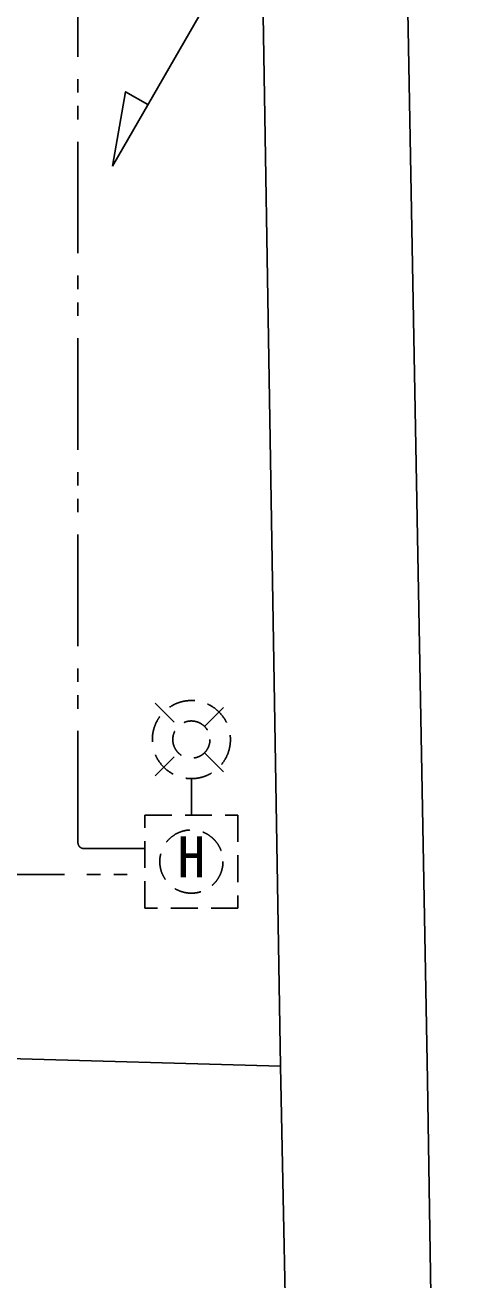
# Model space of a CAD drawing. Units: millimetres, scale not verified. Extents: x -1732052 to 83926, y -1225229 to 59935.
# Drawn here: x 54657 to 60572, y 3300 to 20165 of the extents above; entities that cross this region are included whole.
import ezdxf
from ezdxf.enums import TextEntityAlignment as Align

# ---------------------------------------------------------------- set-up
doc = ezdxf.new("R2010")
doc.units = ezdxf.units.MM
doc.header["$LTSCALE"] = 300
doc.linetypes.add('DASHED1', pattern=[1.8, 1.2, -0.6])
doc.linetypes.add('DOUBLE_CHAIN1', pattern=[8.8, 5, -1, 0.6, -0.6, 0.6, -1])
for name, color, linetype in [('0-0', 4, 'Continuous'), ('0-1_EL_HIKI', 2, 'Continuous'), ('0-2', 7, 'Continuous')]:
    doc.layers.add(name, color=color, linetype=linetype)
doc.styles.add('ＭＳ ゴシック', font='')
doc.styles.get('ＭＳ ゴシック').set_extended_font_data('MS Gothic')

msp = doc.modelspace()

# ---------------------------------------------------------------- linework, layer by layer
at = {"layer": '0-0'}
msp.add_line((58093.5, 6174.7), (14347.1, 7408.6), dxfattribs=at)
for points in [[(58197, 1112.4), (58093.5, 6174.7), (57711.5, 29267.5), (54985.9, 31644.7), (37251.4, 31604.2)], [(59636.7, 29365.1), (60067.7, 5984.3), (60146.5, 1077), (60572.2, -26124)]]:
    msp.add_lwpolyline(points, dxfattribs=at)
at = {"layer": '0-1_EL_HIKI', "linetype": 'DOUBLE_CHAIN1'}
for p, q in [((55368.2, 9177.8), (55368.2, 27384)), ((55448.2, 9097.8), (56268.5, 9097.8)), ((16729.2, 8747.8), (56268.5, 8747.8))]:
    msp.add_line(p, q, dxfattribs=at)
at = {"layer": '0-1_EL_HIKI', "linetype": 'DASHED1'}
for p, q in [((56405.8, 11050.2), (56716.8, 10739.2)), ((57070.3, 10739.2), (57381.3, 11050.2)), ((56405.8, 10074.7), (56716.8, 10385.6)), ((57070.3, 10385.6), (57381.3, 10074.7))]:
    msp.add_line(p, q, dxfattribs=at)
at = {"layer": '0-1_EL_HIKI'}
msp.add_line((56893.5, 10037.4), (56893.5, 9547.8), dxfattribs=at)
at = {"layer": '0-1_EL_HIKI', "linetype": 'DASHED1'}
msp.add_lwpolyline([(56268.5, 9547.8), (57518.5, 9547.8), (57518.5, 8297.8), (56268.5, 8297.8)], close=True, dxfattribs=at)
for centre, radius in [((56893.5, 10562.4), 525), ((56893.5, 10562.4), 250), ((56893.5, 8922.8), 425)]:
    msp.add_circle(centre, radius, dxfattribs=at)
at = {"layer": '0-1_EL_HIKI', "linetype": 'DOUBLE_CHAIN1'}
msp.add_arc((55448.2, 9177.8), 80, 180, 270, dxfattribs=at)
at = {"layer": '0-2'}
msp.add_line((55832.4, 18270.6), (58502.3, 22895), dxfattribs=at)
msp.add_lwpolyline([(55832.4, 18270.6), (56008.5, 19269.4), (56308.9, 19096)], dxfattribs=at)

# ---------------------------------------------------------------- texts
at = {"layer": '0-1_EL_HIKI', "color": 7, "style": 'ＭＳ ゴシック'}
msp.add_text('H', height=549.9, dxfattribs=at).set_placement((56706, 8547.8), align=Align.BOTTOM_LEFT)

doc.saveas('drawing.dxf')
